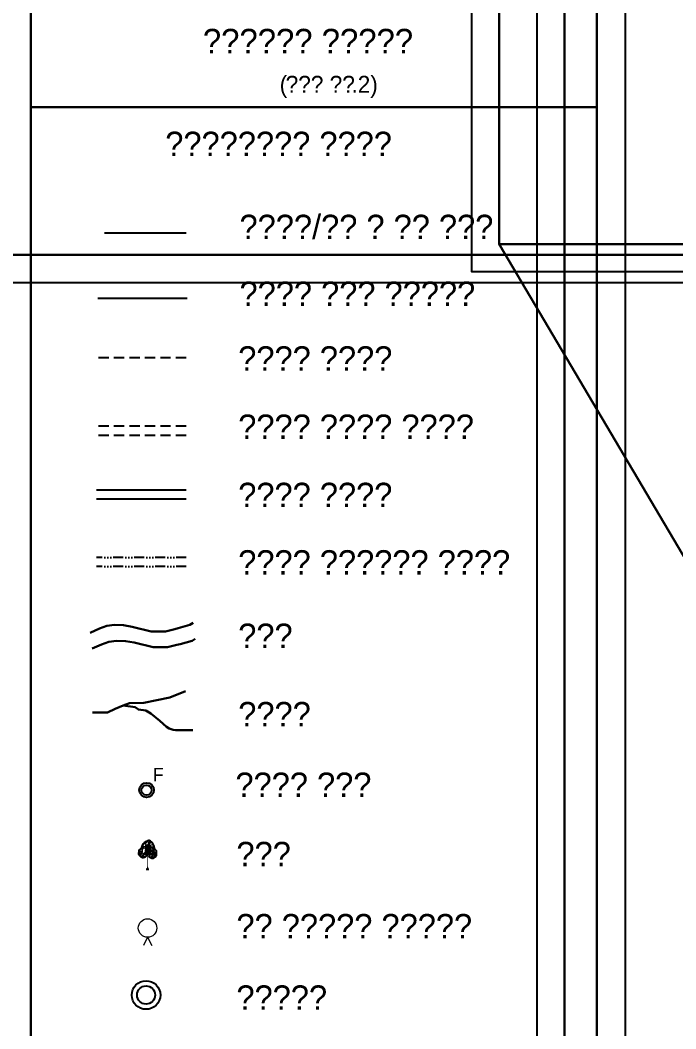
# Model space of a CAD drawing. Header units: millimetres. Extents: x -7906370 to 58235770, y -60992620 to 60.
# Drawn here: x 613.9 to 773, y -1425.8 to -1181.1 of the extents above; entities that cross this region are included whole.
import ezdxf

# ---------------------------------------------------------------- set-up
doc = ezdxf.new("R2010")
doc.units = ezdxf.units.MM
for name, pattern in [('ACAD_ISO02W100', [15, 12, -3]), ('ACAD_ISO14W100', [24, 12, -3, 0, -3, 0, -3, 0, -3]), ('DASHED', [0.75, 0.5, -0.25])]:
    doc.linetypes.add(name, pattern=pattern)
for name, color, linetype in [('Image', 7, 'Continuous'), ('Legend', 250, 'Continuous'), ('Sym_F', 250, 'Continuous'), ('Sym_Tree', 92, 'Continuous')]:
    doc.layers.add(name, color=color, linetype=linetype)
doc.layers.add('Sym_Title', color=1, linetype='ACAD_ISO02W100', lineweight=25)
doc.styles.get("Standard").update_dxf_attribs({"font": 'SakalBharati.ttf'})
picture_1 = doc.add_image_def('image3.jpg', size_in_pixel=(14448, 10842))
picture_2 = doc.add_image_def('image4.jpg', size_in_pixel=(14330, 10848))

msp = doc.modelspace()

# ---------------------------------------------------------------- hatches: boundary and pattern name
at = {"layer": 'Sym_F'}
h = msp.add_hatch(color=256, dxfattribs=at)
h.paths.add_polyline_path([(642.81, -1367.87, 1), (646.37, -1367.87, 1)])
h.paths.add_polyline_path([(645.81, -1367.87, -1), (643.37, -1367.87, -1)], flags=16)

# ---------------------------------------------------------------- linework, layer by layer
at = {"color": 5, "lineweight": 20}
for q in [(643.82, -1405.59), (645.82, -1405.59)]:
    msp.add_line((644.82, -1403.59), q, dxfattribs=at)
msp.add_ellipse((644.82, -1401.34), major_axis=(2.25, 0), ratio=1, dxfattribs=at)
for major_axis in [(3.47, 0), (2.2, 0)]:
    msp.add_ellipse((644.46, -1417.59), major_axis=major_axis, ratio=1)
at = {"layer": 'Legend'}
for p, q in [((654.19, -1232.79), (634.35, -1232.79)), ((654.47, -1248.6), (632.72, -1248.6))]:
    msp.add_line(p, q, dxfattribs=at)
for points in [[(-67.75, -525.52), (1008.95, -525.52), (1008.95, -1244.83), (-67.75, -1244.83)], [(723.49, -540.31), (1788.38, -540.31), (1788.38, -1242.14), (723.49, -1242.14)], [(-314.88, -1116.04), (760.71, -1116.04), (760.71, -1835.22), (-314.88, -1835.22)], [(739.34, -1117.91), (1769.73, -1117.91), (1769.73, -1823.55), (739.34, -1823.55)]]:
    msp.add_lwpolyline(points, close=True, dxfattribs=at)
at = {"layer": 'Legend', "lineweight": 30}
for points in [[(886.78, -1237.98), (-60.9, -1237.98), (-60.9, -532.37), (886.78, -532.37), (1002.1, -532.37), (1002.1, -576.09), (1002.1, -611.7), (1002.1, -629.3), (1002.1, -636.77), (1002.1, -648.98), (1002.1, -1099.57), (1002.1, -1161.03), (1002.1, -1202.32), (1002.1, -1237.98)], [(1669.19, -1235.46), (730.17, -1235.46), (730.17, -546.99), (1669.19, -546.99), (1781.7, -546.99), (1781.7, -589.65), (1781.7, -624.39), (1781.7, -641.57), (1781.7, -648.85), (1781.7, -660.76), (1781.7, -1100.41), (1781.7, -1160.38), (1781.7, -1200.66), (1781.7, -1235.46)], [(638.57, -1828.37), (-308.04, -1828.37), (-308.04, -1122.89), (638.57, -1122.89), (753.86, -1122.89), (753.86, -1166.6), (753.86, -1202.2), (753.86, -1219.8), (753.86, -1227.26), (753.86, -1239.47), (753.86, -1689.98), (753.86, -1751.43), (753.86, -1792.72), (753.86, -1828.37)], [(1649.88, -1816.84), (746.05, -1816.84), (746.05, -1124.62), (1649.88, -1124.62), (1763.01, -1124.62), (1763.01, -1167.51), (1763.01, -1202.44), (1763.01, -1219.72), (1763.01, -1227.04), (1763.01, -1239.01), (1763.01, -1681.05), (1763.01, -1741.34), (1763.01, -1781.85), (1763.01, -1816.84)]]:
    msp.add_lwpolyline(points, close=True, dxfattribs=at)
for points in [[(616.46, -1122.89), (616.46, -1166.6), (616.46, -1202.2), (616.46, -1239.47), (616.46, -1689.98), (616.46, -1751.43), (616.46, -1792.72), (616.46, -1828.37)], [(616.46, -1202.2), (753.86, -1202.2)], [(631.45, -1349.09), (635.09, -1349.03), (636.98, -1348.18), (638.89, -1347.33), (640.45, -1346.75), (643.93, -1346.7), (650.25, -1345.39), (654.03, -1343.89)], [(638.89, -1347.33), (641.85, -1347.79), (642.62, -1348.33), (644.4, -1348.58), (645.62, -1349.33), (647.76, -1351.05), (649.42, -1352.52), (650.08, -1352.91), (651.04, -1353.25), (651.68, -1353.35), (655.81, -1353.32)]]:
    msp.add_lwpolyline(points, dxfattribs=at)
at = {"layer": 'Legend', "linetype": 'DASHED', "ltscale": 5, "flags": 128}
for points in [[(654.17, -1263.04), (632.42, -1263.04)], [(654.17, -1279.6), (632.42, -1279.6)], [(654.17, -1281.81), (632.42, -1281.81)]]:
    msp.add_lwpolyline(points, dxfattribs=at)
at = {"layer": 'Legend', "ltscale": 5, "flags": 128}
for points in [[(654.17, -1295.08), (632.42, -1295.08)], [(654.17, -1297.29), (632.42, -1297.29)]]:
    msp.add_lwpolyline(points, dxfattribs=at)
at = {"layer": 'Legend', "linetype": 'ACAD_ISO14W100', "ltscale": 0.2, "flags": 128}
for points in [[(654.17, -1311.44), (632.42, -1311.44)], [(654.17, -1313.65), (632.42, -1313.65)]]:
    msp.add_lwpolyline(points, dxfattribs=at)
at = {"layer": 'Legend', "color": 5, "lineweight": 30}
for points in [[(630.86, -1329.69), (633.14, -1328.65), (634.92, -1328.04), (636.76, -1327.81), (639, -1327.87), (641.07, -1328.23), (645.71, -1329.36), (647.76, -1329.36), (649.18, -1329.36), (651.42, -1328.8), (652.24, -1328.59), (655.1, -1327.79), (655.86, -1327.31)], [(631.36, -1333.56), (633.64, -1332.52), (635.42, -1331.91), (637.26, -1331.68), (639.5, -1331.74), (641.58, -1332.1), (646.21, -1333.23), (648.26, -1333.23), (649.68, -1333.23), (651.92, -1332.66), (652.74, -1332.46), (655.61, -1331.66), (656.36, -1331.18)]]:
    msp.add_lwpolyline(points, dxfattribs=at)
at = {"layer": 'Sym_F'}
for major_axis in [(1.78, 0), (1.22, 0)]:
    msp.add_ellipse((644.59, -1367.87), major_axis=major_axis, ratio=1, dxfattribs=at)
at = {"layer": 'Sym_Tree'}
for p, q in [((645.06, -1380.19), (644.83, -1380.22)), ((644.46, -1387.02), (645.12, -1387.02))]:
    msp.add_line(p, q, dxfattribs=at)
at = {"layer": 'Sym_Tree', "color": 82, "const_width": 0.8}
for points in [[(644.51, -1383.68), (644.61, -1381.05)], [(644.6, -1383.7), (644.7, -1381.07)], [(644.94, -1383.31), (645.05, -1380.68)], [(645.28, -1383.75), (645.38, -1381.12)], [(643.84, -1383.07), (644.19, -1383.56)], [(644.37, -1383.19), (644.71, -1383.68)], [(646.2, -1383.31), (645.7, -1383.64)], [(645.82, -1383.1), (646.17, -1383.59)]]:
    msp.add_lwpolyline(points, dxfattribs=at)
at = {"layer": 'Sym_Tree', "color": 34}
msp.add_lwpolyline([(644.83, -1387.02, 0.48, 0.16, 0), (644.83, -1386.36, 0.16, 0.16, 0), (644.83, -1383.66, 0.16, 0.16, 0)], format="xyseb", dxfattribs=at)
at = {"layer": 'Sym_Tree', "color": 82, "start_tangent": (644.829916, -1387.017944), "end_tangent": (644.829916, -1387.017944)}
msp.add_spline([(645.06, -1383.77), (645.5, -1384.25), (645.82, -1384.38), (646.18, -1384.38), (646.54, -1384.18), (646.99, -1383.73), (647.01, -1383.15), (646.95, -1382.62), (646.59, -1382.17), (646.37, -1381.28), (646, -1380.69), (645.57, -1380.3), (645.06, -1380.19)], degree=3, dxfattribs=at)
at = {"layer": 'Sym_Tree', "color": 82}
msp.add_open_spline([(644.61, -1383.77), (644.45, -1383.94), (644.22, -1384.19), (643.78, -1384.29), (643.38, -1384.27), (643.04, -1383.93), (642.57, -1383.53), (642.79, -1382.93), (642.8, -1382.32), (643.49, -1381.98), (643.51, -1381.15), (644.03, -1380.62), (644.44, -1380.26), (644.73, -1380.22), (644.83, -1380.22)], degree=3, knots=[0, 0, 0, 0, 0.357151, 0.545743, 0.741494, 0.970117, 1.319935, 1.641608, 1.935314, 2.250626, 2.755061, 3.137005, 3.457298, 3.618487, 3.618487, 3.618487, 3.618487], dxfattribs=at)
for points in [[(642.94, -1382.53), (642.78, -1382.74), (642.68, -1383.34), (643.51, -1383.41)], [(642.9, -1382.36), (642.84, -1382.49), (642.8, -1382.64), (642.78, -1382.74)], [(643.09, -1382.36), (643.1, -1382.97), (642.78, -1382.73), (643.1, -1382.97)], [(642.8, -1382.64), (642.78, -1382.74), (642.96, -1382.82), (643.16, -1382.45)], [(642.78, -1382.73), (643.1, -1382.97), (643.27, -1382.54), (643.16, -1382.45)], [(642.9, -1382.57), (642.9, -1382.57), (642.94, -1382.53), (642.78, -1382.74)], [(642.84, -1382.6), (642.81, -1382.62), (642.8, -1382.64), (642.89, -1382.54)], [(642.8, -1382.64), (642.89, -1382.54), (642.89, -1382.54)], [(642.9, -1382.57), (642.81, -1382.62), (642.87, -1382.58), (642.86, -1382.46)], [(642.87, -1382.58), (642.86, -1382.46), (642.84, -1382.6), (642.81, -1382.62)], [(642.83, -1382.67), (642.83, -1382.67), (642.9, -1382.57), (642.81, -1382.62)], [(643.06, -1382.39), (642.97, -1382.37), (642.86, -1382.46), (642.83, -1382.67)], [(642.86, -1382.46), (642.83, -1382.67), (642.92, -1382.54), (642.94, -1382.44)], [(642.92, -1382.61), (642.92, -1382.54), (642.83, -1382.67)], [(643.15, -1382.28), (643.08, -1382.29), (642.9, -1382.36), (642.84, -1382.49)], [(642.94, -1382.44), (642.97, -1382.37), (642.86, -1382.46), (642.9, -1382.36)], [(642.86, -1382.46), (642.9, -1382.36), (642.92, -1382.61), (642.92, -1382.54)], [(642.89, -1382.54), (642.89, -1382.54), (642.9, -1382.57)], [(643.01, -1382.39), (643.59, -1382.19), (642.91, -1382.35), (642.97, -1382.29)], [(642.91, -1382.35), (642.97, -1382.29), (643.02, -1382.25), (643.08, -1382.19)], [(643.06, -1382.43), (642.92, -1382.54), (643.13, -1382.4), (643.09, -1382.36)], [(642.92, -1382.54), (642.94, -1382.44), (643.06, -1382.39)], [(642.96, -1382.82), (643.16, -1382.45), (643.06, -1382.43), (642.92, -1382.54)], [(643.06, -1382.39), (643.06, -1382.39), (642.94, -1382.44), (642.97, -1382.37)], [(643.08, -1382.2), (643.02, -1382.25), (642.97, -1382.29), (643.05, -1382.28)], [(642.97, -1382.29), (643.05, -1382.28), (643.08, -1382.29), (643.15, -1382.28)], [(643.11, -1382.38), (643.16, -1382.34), (643.06, -1382.39), (642.97, -1382.37)], [(643.13, -1382.4), (643.09, -1382.36), (643.01, -1382.39), (643.59, -1382.19)], [(643.02, -1382.25), (643.08, -1382.19), (643.14, -1382.14), (643.16, -1382.26)], [(643.14, -1382.14), (643.16, -1382.26), (643.08, -1382.29), (643.02, -1382.25)], [(643.08, -1382.29), (643.02, -1382.25), (643.08, -1382.19), (643.09, -1382.26)], [(643.02, -1382.25), (643.08, -1382.26), (643.08, -1382.2), (643.02, -1382.25)], [(643.08, -1382.26), (643.08, -1382.26), (643.02, -1382.25), (643.08, -1382.26)], [(643.11, -1382.21), (643.05, -1382.28), (643.26, -1382.04)], [(643.16, -1382.26), (643.08, -1382.26), (643.11, -1382.21), (643.05, -1382.28)], [(643.08, -1382.19), (643.09, -1382.26), (643.08, -1382.2), (643.11, -1382.21)], [(643.08, -1382.2), (643.11, -1382.21), (643.08, -1382.26)], [(643.08, -1382.29), (643.15, -1382.28), (643.16, -1382.26), (643.08, -1382.26)], [(643.15, -1382.28), (643.15, -1382.28), (643.15, -1382.28), (643.08, -1382.29)], [(643.27, -1382.54), (643.17, -1382.33), (643.09, -1382.36), (643.1, -1382.97)], [(643.17, -1382.33), (643.17, -1382.44), (643.09, -1382.36), (643.17, -1382.33)], [(643.09, -1382.36), (643.17, -1382.33), (643.16, -1382.43), (643.09, -1382.39)], [(643.16, -1382.43), (643.09, -1382.39), (643.16, -1382.43), (643.17, -1382.35)], [(643.77, -1382.11), (643.65, -1383.31), (643.1, -1382.97), (643.39, -1382.38)], [(643.65, -1383.31), (643.1, -1382.97), (643.15, -1382.28), (643.39, -1382.23)], [(643.1, -1382.97), (643.39, -1382.38), (643.35, -1383.21), (643.35, -1383.53)], [(643.24, -1382.63), (643.1, -1382.97), (643.16, -1382.46), (643.27, -1382.54)], [(643.27, -1382.54), (643.33, -1382.67), (643.1, -1382.97), (643.26, -1382.64)], [(643.16, -1382.43), (643.17, -1382.35), (643.11, -1382.38), (643.16, -1382.34)], [(643.14, -1382.14), (643.14, -1382.17), (643.26, -1382.04), (643.4, -1381.95)], [(643.26, -1382.04), (643.26, -1382.04), (643.14, -1382.14), (643.14, -1382.17)], [(643.27, -1382.54), (643.16, -1382.45), (643.27, -1382.54), (643.14, -1382.59)], [(643.27, -1382.54), (643.14, -1382.59), (643.27, -1382.54), (643.33, -1382.67)], [(643.41, -1382.1), (643.4, -1381.95), (643.15, -1382.28)], [(643.26, -1382.04), (643.4, -1381.95), (643.15, -1382.28), (643.15, -1382.17)], [(643.15, -1382.28), (643.15, -1382.17), (643.21, -1382.25), (643.4, -1381.95)], [(643.15, -1382.28), (643.39, -1382.23), (643.57, -1382.08), (643.39, -1382.23)], [(643.15, -1382.28), (643.15, -1382.28), (643.15, -1382.28)], [(643.15, -1382.28), (643.15, -1382.28), (643.15, -1382.28)], [(643.16, -1382.46), (643.21, -1382.41), (643.17, -1382.33), (643.17, -1382.44)], [(643.16, -1382.46), (643.27, -1382.54), (643.16, -1382.46), (643.21, -1382.41)], [(643.38, -1382.26), (643.39, -1382.38), (643.27, -1382.54), (643.17, -1382.33)], [(643.21, -1382.25), (643.4, -1381.95), (643.41, -1382.1), (643.52, -1382.1)], [(643.4, -1382.16), (643.41, -1382.1), (643.21, -1382.25), (643.4, -1382.16)], [(643.21, -1382.25), (643.4, -1382.16), (643.41, -1382.1), (643.23, -1382.22)], [(643.41, -1382.1), (643.23, -1382.22), (643.4, -1382.16), (643.41, -1382.1)], [(643.26, -1382.04), (643.4, -1381.95), (643.51, -1381.65), (643.47, -1381.65)], [(643.39, -1381.85), (643.39, -1381.85), (643.26, -1382.04), (643.4, -1381.95)], [(643.39, -1382.38), (643.38, -1382.26), (643.29, -1382.58), (643.27, -1382.54)], [(643.29, -1382.58), (643.27, -1382.54), (643.43, -1382.54), (643.38, -1382.61)], [(643.33, -1382.67), (643.38, -1382.61), (643.39, -1382.38), (643.38, -1382.26)], [(643.43, -1382.54), (643.39, -1382.38), (643.39, -1382.38), (643.38, -1382.26)], [(643.39, -1382.38), (643.38, -1382.26), (643.38, -1382.26), (643.48, -1382.27)], [(643.38, -1382.26), (643.48, -1382.27), (643.38, -1382.26), (643.39, -1382.38)], [(643.43, -1382.54), (643.38, -1382.61), (643.65, -1383.31), (643.49, -1383.33)], [(643.57, -1382.08), (643.39, -1382.23), (643.39, -1382.38), (643.39, -1382.23)], [(643.77, -1382.11), (643.57, -1382.08), (643.43, -1382.54), (643.39, -1382.38)], [(643.39, -1382.38), (643.39, -1382.23), (643.41, -1382.1)], [(643.41, -1382.1), (643.41, -1382.1), (643.41, -1382.1), (643.4, -1381.95)], [(643.4, -1382.16), (643.41, -1382.1), (643.43, -1381.99), (643.4, -1381.95)], [(643.41, -1382.1), (643.52, -1382.1), (643.4, -1382.16), (643.41, -1382.1)], [(643.71, -1381.45), (643.51, -1381.65), (643.57, -1382.08), (643.41, -1382.1)], [(643.41, -1381.92), (643.43, -1381.99), (643.51, -1381.65), (643.56, -1381.83)], [(643.45, -1381.74), (643.42, -1381.8), (643.41, -1381.92), (643.43, -1381.99)], [(643.57, -1382.08), (643.41, -1382.1), (643.85, -1382.12), (644.34, -1382.12)], [(643.41, -1382.1), (643.41, -1382.1), (643.41, -1382.1)], [(643.42, -1381.87), (643.43, -1381.99), (643.59, -1381.4), (643.61, -1381.34)], [(643.51, -1381.65), (643.47, -1381.65), (643.45, -1381.74), (643.42, -1381.8)], [(643.45, -1381.74), (643.51, -1381.65), (643.42, -1381.87), (643.43, -1381.99)], [(643.51, -1381.65), (643.56, -1381.83), (643.45, -1381.74), (643.51, -1381.65)], [(643.54, -1381.48), (643.47, -1381.65), (643.72, -1381.13), (643.68, -1381.12)], [(643.59, -1381.25), (643.54, -1381.41), (643.54, -1381.48), (643.47, -1381.65)], [(643.57, -1381.39), (643.59, -1381.35), (643.47, -1381.65), (643.5, -1381.65)], [(643.53, -1381.57), (643.47, -1381.65), (643.54, -1381.41), (643.59, -1381.4)], [(643.52, -1381.6), (643.54, -1381.5), (643.53, -1381.57), (643.47, -1381.65)], [(643.47, -1381.65), (643.5, -1381.65), (643.52, -1381.59), (643.53, -1381.57)], [(643.81, -1380.82), (643.65, -1381.11), (643.57, -1381.39), (643.51, -1381.65)], [(643.93, -1381.23), (643.68, -1381.12), (643.71, -1381.45), (643.51, -1381.65)], [(643.57, -1381.39), (643.51, -1381.65), (643.87, -1381.51), (643.93, -1381.23)], [(643.56, -1381.42), (643.59, -1381.25), (643.52, -1381.6), (643.54, -1381.5)], [(643.52, -1381.59), (643.53, -1381.57), (643.54, -1381.5), (643.59, -1381.35)], [(643.54, -1381.41), (643.59, -1381.4), (643.59, -1381.25), (643.54, -1381.41)], [(643.59, -1381.24), (643.65, -1381.11), (643.56, -1381.42), (643.59, -1381.25)], [(643.59, -1381.4), (643.61, -1381.34), (643.57, -1381.39), (643.59, -1381.35)], [(643.57, -1382.08), (644.1, -1382.03), (643.71, -1381.45), (643.96, -1381.82)], [(643.71, -1381.45), (643.96, -1381.82), (644.1, -1382.03), (643.57, -1382.08)], [(644.18, -1381.67), (644.1, -1382.03), (643.57, -1382.08), (644.1, -1382.03)], [(644.1, -1382.03), (643.57, -1382.08), (643.85, -1382.12)], [(643.77, -1382.11), (644.04, -1382.28), (643.77, -1382.11), (643.57, -1382.08)], [(643.93, -1381.23), (643.78, -1380.9), (643.65, -1381.11), (643.59, -1381.35)], [(643.65, -1381.11), (643.59, -1381.35), (643.71, -1381.45), (643.93, -1381.23)], [(643.59, -1381.35), (643.62, -1381.19), (643.65, -1381.11), (643.62, -1381.19)], [(643.65, -1381.11), (643.62, -1381.19), (643.59, -1381.24), (643.65, -1381.11)], [(643.59, -1381.24), (643.59, -1381.24), (643.59, -1381.35), (643.62, -1381.19)], [(644.83, -1380.22), (644.12, -1380.56), (643.81, -1380.82), (643.65, -1381.11)], [(643.72, -1381.13), (643.68, -1381.12), (643.97, -1380.73), (644.12, -1380.56)], [(643.71, -1381.45), (643.93, -1381.23), (643.93, -1381.23), (643.68, -1381.12)], [(644.24, -1381.47), (644.6, -1381.47), (644.18, -1381.67), (643.71, -1381.45)], [(644.18, -1381.67), (643.71, -1381.45), (644.18, -1381.67), (644.1, -1382.03)], [(644.04, -1382.28), (644.08, -1382.12), (643.77, -1382.11), (644.04, -1382.28)], [(643.87, -1381.51), (643.93, -1381.23), (643.93, -1381.23), (643.78, -1380.9)], [(643.91, -1380.83), (643.87, -1380.79), (643.8, -1380.93), (643.82, -1380.98)], [(643.8, -1380.93), (643.82, -1380.98), (643.85, -1380.88), (643.91, -1380.83)], [(643.97, -1380.73), (644.12, -1380.56), (643.81, -1380.82), (643.97, -1380.73)], [(643.81, -1380.82), (643.97, -1380.73), (643.91, -1380.83), (643.87, -1380.79)], [(643.93, -1381.23), (643.82, -1380.98), (643.89, -1380.83), (644.23, -1380.62)], [(643.9, -1380.91), (643.83, -1380.93), (643.82, -1380.98), (643.9, -1380.91)], [(643.82, -1380.98), (643.9, -1380.91), (644.68, -1381.26), (644.95, -1381.38)], [(643.9, -1380.91), (643.89, -1380.86), (643.9, -1380.91), (643.83, -1380.93)], [(643.85, -1380.88), (643.91, -1380.83), (644.83, -1380.22), (644.63, -1380.24)], [(643.85, -1382.12), (644.34, -1382.12), (644.88, -1381.75), (644.99, -1381.39)], [(643.85, -1382.12), (643.85, -1382.12), (644.04, -1382.28), (644.08, -1382.12)], [(643.89, -1380.83), (644.23, -1380.62), (644.26, -1381.09), (643.9, -1380.91)], [(644.16, -1380.67), (644.23, -1380.62), (643.9, -1380.91), (643.89, -1380.86)], [(644.26, -1381.09), (643.9, -1380.91), (643.91, -1381), (644.26, -1381.09)], [(643.91, -1381), (644.26, -1381.09), (644.23, -1380.62), (644.96, -1380.33)], [(644.19, -1380.6), (644, -1380.71), (643.91, -1380.83), (644.19, -1380.6)], [(644.22, -1380.62), (644, -1380.71), (643.95, -1380.87), (643.99, -1380.9)], [(643.95, -1380.87), (643.99, -1380.9), (644.16, -1380.67), (644.23, -1380.62)], [(644.23, -1380.62), (644.96, -1380.33), (644.22, -1380.62), (644, -1380.71)], [(644.12, -1380.56), (644.41, -1380.42), (644.19, -1380.6), (644, -1380.71)], [(645.44, -1382.87), (644.35, -1382.91), (644.22, -1382.11), (644.11, -1383.31)], [(644.41, -1380.42), (644.45, -1380.31), (644.27, -1380.42), (644.12, -1380.56)], [(644.27, -1380.42), (644.12, -1380.56), (644.41, -1380.42), (644.3, -1380.42)], [(644.41, -1380.42), (644.3, -1380.42), (644.12, -1380.56), (644.41, -1380.42)], [(644.24, -1381.47), (644.18, -1381.67), (644.18, -1381.67), (644.24, -1381.47)], [(645.29, -1380.22), (644.7, -1380.61), (644.23, -1380.62), (644.83, -1380.22)], [(644.23, -1380.62), (644.83, -1380.22), (645.04, -1380.22), (644.92, -1380.36)], [(644.68, -1381.26), (644.95, -1381.38), (644.24, -1381.47), (644.6, -1381.47)], [(644.83, -1380.22), (644.63, -1380.24), (644.44, -1380.31), (644.27, -1380.42)], [(644.44, -1380.31), (644.27, -1380.42), (644.55, -1380.28), (644.63, -1380.24)], [(644.59, -1380.27), (644.55, -1380.28), (644.27, -1380.42), (644.41, -1380.42)], [(644.59, -1380.27), (644.41, -1380.42), (644.42, -1380.35), (644.27, -1380.42)], [(644.27, -1380.42), (644.41, -1380.42), (644.53, -1380.3), (644.55, -1380.29)], [(644.42, -1380.35), (644.27, -1380.42), (644.41, -1380.42), (644.45, -1380.31)], [(645.46, -1381.11), (644.71, -1381.09), (644.39, -1381.23), (644.28, -1380.98)], [(644.63, -1381.67), (644.69, -1381.47), (645.44, -1382.87), (644.35, -1382.91)], [(644.37, -1380.83), (644.65, -1380.6), (645.29, -1380.22), (645.46, -1381.11)], [(644.69, -1380.67), (644.7, -1380.61), (644.37, -1380.83), (644.65, -1380.6)], [(644.53, -1380.3), (644.53, -1380.3), (644.59, -1380.27), (644.41, -1380.42)], [(644.53, -1380.3), (644.55, -1380.29), (644.43, -1380.31), (644.41, -1380.42)], [(644.43, -1380.31), (644.41, -1380.42), (644.55, -1380.29), (644.5, -1380.31)], [(644.55, -1380.28), (644.63, -1380.24), (644.43, -1380.31), (644.63, -1380.24)], [(644.43, -1380.31), (644.63, -1380.24), (644.59, -1380.27), (644.55, -1380.28)], [(644.55, -1380.29), (644.5, -1380.31), (644.53, -1380.3)], [(645.46, -1381.11), (644.71, -1381.09), (644.69, -1381.47), (644.63, -1381.67)], [(645.29, -1380.22), (645.46, -1381.11), (644.71, -1381.09), (644.69, -1380.62)], [(645.67, -1380.35), (645.49, -1380.27), (644.69, -1380.62), (644.69, -1380.67)], [(644.69, -1380.62), (644.69, -1380.67), (644.7, -1380.61)], [(644.7, -1380.61), (644.7, -1380.61), (644.69, -1380.67), (644.7, -1380.61)], [(644.71, -1381.09), (644.69, -1380.62), (645.46, -1381.11), (644.71, -1381.09)], [(644.83, -1380.22), (645.06, -1380.19), (645.29, -1380.22), (644.7, -1380.61)], [(645.34, -1381.75), (645.44, -1381.39), (645.46, -1381.11), (644.71, -1381.09)], [(645.04, -1380.22), (644.92, -1380.36), (644.77, -1380.4), (644.88, -1380.3)], [(644.77, -1380.4), (644.79, -1380.34), (644.88, -1380.3), (644.83, -1380.22)], [(644.77, -1380.4), (644.88, -1380.3), (644.92, -1380.36), (644.77, -1380.4)], [(644.92, -1380.36), (644.77, -1380.4), (644.79, -1380.34), (644.88, -1380.3)], [(645.76, -1381.75), (645.72, -1381.54), (644.8, -1382.82), (645.88, -1383)], [(644.8, -1382.82), (645.88, -1383), (646.11, -1382.23), (646.07, -1383.44)], [(644.88, -1380.3), (644.83, -1380.22), (645.04, -1380.22), (644.88, -1380.3)], [(645.04, -1380.22), (644.88, -1380.3), (645.06, -1380.19), (645.29, -1380.22)], [(645.05, -1381.74), (644.99, -1381.36), (645.01, -1381.08), (645.75, -1381.15)], [(646.02, -1382.23), (645.54, -1382.17), (645.05, -1381.74), (644.99, -1381.36)], [(646.13, -1380.94), (645.88, -1380.68), (645.29, -1380.22), (645.01, -1381.08)], [(645.29, -1380.22), (645.01, -1381.08), (645.75, -1381.15), (645.84, -1380.7)], [(645.75, -1381.15), (645.84, -1380.7), (645.01, -1381.08), (645.75, -1381.15)], [(645.01, -1381.08), (645.75, -1381.15), (645.72, -1381.54), (645.76, -1381.75)], [(645.01, -1381.08), (645.75, -1381.15), (646.06, -1381.34), (646.2, -1381.1)], [(646.2, -1381.1), (646.13, -1381.02), (645.31, -1381.27), (645.02, -1381.35)], [(645.31, -1381.27), (645.02, -1381.35), (645.72, -1381.54), (645.36, -1381.49)], [(645.11, -1380.32), (645.03, -1380.27), (645.22, -1380.36), (645.03, -1380.27)], [(645.22, -1380.36), (645.03, -1380.27), (645.07, -1380.3), (645.11, -1380.32)], [(645.06, -1380.19), (645.29, -1380.22), (645.57, -1380.32), (645.49, -1380.27)], [(645.11, -1380.32), (645.15, -1380.35), (645.13, -1380.34)], [(646.11, -1381.11), (645.75, -1381.15), (645.84, -1380.7), (645.15, -1380.31)], [(645.84, -1380.7), (645.15, -1380.31), (645.84, -1380.7), (646.06, -1380.82)], [(645.29, -1380.22), (645.96, -1380.65), (646.23, -1380.95), (646.35, -1381.25)], [(646.19, -1381), (646.13, -1380.94), (645.29, -1380.22), (645.49, -1380.27)], [(645.29, -1380.22), (645.49, -1380.27), (645.67, -1380.36), (645.83, -1380.49)], [(645.57, -1382.23), (645.57, -1382.23), (645.36, -1382.36), (645.34, -1382.2)], [(645.72, -1381.54), (645.36, -1381.49), (645.76, -1381.75), (646.25, -1381.58)], [(645.67, -1380.36), (645.83, -1380.49), (645.57, -1380.32), (645.49, -1380.27)], [(645.52, -1380.3), (645.57, -1380.32), (645.83, -1380.49), (645.68, -1380.47)], [(645.59, -1380.34), (645.59, -1380.34), (645.52, -1380.3), (645.68, -1380.47)], [(645.52, -1380.3), (645.68, -1380.47), (645.68, -1380.4), (645.83, -1380.49)], [(646.31, -1382.22), (646.47, -1382.26), (646.02, -1382.23), (645.54, -1382.17)], [(645.83, -1380.49), (645.68, -1380.47), (645.58, -1380.34), (645.57, -1380.32)], [(645.58, -1380.34), (645.57, -1380.32), (645.68, -1380.36), (645.68, -1380.47)], [(645.68, -1380.36), (645.68, -1380.47), (645.57, -1380.32), (645.61, -1380.35)], [(645.68, -1380.4), (645.83, -1380.49), (645.68, -1380.47), (645.67, -1380.35)], [(645.68, -1380.47), (645.67, -1380.35), (645.83, -1380.49), (645.96, -1380.65)], [(645.83, -1380.49), (645.96, -1380.65), (645.68, -1380.47), (645.8, -1380.49)], [(645.68, -1380.47), (645.8, -1380.49), (645.96, -1380.65), (645.68, -1380.47)], [(645.96, -1380.65), (645.68, -1380.47), (645.88, -1380.68), (646.06, -1380.82)], [(645.72, -1381.54), (645.76, -1381.75), (645.76, -1381.75), (645.72, -1381.54)], [(646.15, -1380.94), (645.84, -1380.7), (645.75, -1381.15), (646.13, -1381.02)], [(645.75, -1381.15), (646.13, -1381.02), (646.11, -1381.11), (645.75, -1381.15)], [(645.76, -1381.75), (646.25, -1381.58), (645.76, -1381.75), (645.79, -1382.11)], [(645.76, -1381.75), (645.79, -1382.11), (646.31, -1382.22), (645.79, -1382.11)], [(646.31, -1382.22), (645.79, -1382.11), (646.25, -1381.58), (645.95, -1381.92)], [(646.25, -1381.58), (645.95, -1381.92), (645.79, -1382.11), (646.31, -1382.22)], [(645.79, -1382.11), (646.31, -1382.22), (646.02, -1382.23)], [(645.81, -1382.36), (645.79, -1382.2), (646.11, -1382.23), (645.81, -1382.36)], [(646.11, -1382.23), (645.81, -1382.36), (646.11, -1382.23), (646.31, -1382.22)], [(646.06, -1381.34), (646.2, -1381.1), (646.15, -1380.94), (645.84, -1380.7)], [(645.84, -1380.7), (646.06, -1380.82), (646.09, -1380.98), (646.04, -1381)], [(646.09, -1380.98), (646.04, -1381), (645.91, -1380.75), (645.84, -1380.7)], [(645.91, -1380.75), (645.84, -1380.7), (646.13, -1381.02), (646.14, -1380.97)], [(645.88, -1380.68), (646.06, -1380.82), (646.13, -1380.94), (645.88, -1380.68)], [(645.9, -1381.25), (645.91, -1381.33), (645.94, -1381.39), (645.9, -1381.25)], [(646.28, -1381.27), (646.32, -1381.26), (646.08, -1380.84), (645.96, -1380.65)], [(646.08, -1380.84), (645.96, -1380.65), (646.23, -1380.95), (646.08, -1380.84)], [(646.08, -1381.62), (646.06, -1381.34), (646.06, -1381.34), (646.25, -1381.03)], [(646.06, -1381.34), (646.25, -1381.03), (646.35, -1381.25), (646.38, -1381.5)], [(646.35, -1381.25), (646.38, -1381.5), (646.25, -1381.58), (646.06, -1381.34)], [(646.25, -1381.58), (646.06, -1381.34), (646.06, -1381.34), (646.32, -1381.26)], [(646.06, -1381.34), (646.32, -1381.26), (646.25, -1381.58), (646.42, -1381.81)], [(646.4, -1381.54), (646.42, -1381.81), (646.08, -1381.62), (646.06, -1381.34)], [(646.11, -1382.23), (646.07, -1383.44), (646.66, -1383.16), (646.45, -1382.55)], [(646.07, -1383.44), (646.66, -1383.16), (646.7, -1382.48), (646.47, -1382.4)], [(646.23, -1380.95), (646.08, -1380.84), (646.13, -1380.94), (646.17, -1380.91)], [(646.11, -1382.23), (646.31, -1382.22), (646.39, -1382.7), (646.45, -1382.55)], [(646.13, -1380.94), (646.17, -1380.91), (646.23, -1381.06), (646.2, -1381.1)], [(646.23, -1381.06), (646.2, -1381.1), (646.19, -1381), (646.13, -1380.94)], [(646.13, -1381.02), (646.14, -1380.97), (646.13, -1381.02), (646.2, -1381.05)], [(646.13, -1381.02), (646.2, -1381.05), (646.2, -1381.1), (646.13, -1381.02)], [(646.23, -1380.95), (646.35, -1381.25), (646.4, -1381.54), (646.42, -1381.81)], [(646.25, -1381.58), (646.42, -1381.81), (646.31, -1382.22), (646.47, -1382.26)], [(646.71, -1382.6), (646.75, -1382.57), (646.83, -1382.6), (646.27, -1382.33)], [(646.83, -1382.6), (646.27, -1382.33), (646.93, -1382.58), (646.87, -1382.51)], [(646.42, -1381.64), (646.46, -1381.82), (646.28, -1381.27), (646.32, -1381.26)], [(646.7, -1382.48), (646.47, -1382.4), (646.31, -1382.22), (646.47, -1382.4)], [(646.31, -1382.22), (646.47, -1382.4), (646.45, -1382.55), (646.47, -1382.4)], [(646.66, -1383.16), (646.45, -1382.55), (646.38, -1383.37), (646.34, -1383.69)], [(646.38, -1381.5), (646.37, -1381.33), (646.35, -1381.25), (646.37, -1381.33)], [(646.4, -1381.39), (646.35, -1381.25), (646.4, -1381.57), (646.4, -1381.4)], [(646.49, -1382.09), (646.46, -1382.15), (646.42, -1381.81), (646.35, -1381.99)], [(646.42, -1381.81), (646.35, -1381.99), (646.47, -1381.91), (646.42, -1381.81)], [(646.64, -1382.44), (646.49, -1382.12), (646.47, -1382.26), (646.35, -1382.25)], [(646.47, -1382.26), (646.35, -1382.25), (646.46, -1382.33), (646.47, -1382.26)], [(646.48, -1382.03), (646.46, -1382.15), (646.37, -1381.55), (646.36, -1381.49)], [(646.37, -1381.55), (646.36, -1381.49), (646.4, -1381.54), (646.38, -1381.5)], [(646.39, -1381.39), (646.4, -1381.39), (646.38, -1381.5), (646.37, -1381.33)], [(646.42, -1381.56), (646.37, -1381.55), (646.4, -1381.4), (646.42, -1381.56)], [(646.41, -1381.73), (646.46, -1381.82), (646.42, -1381.56), (646.37, -1381.55)], [(646.45, -1382.55), (646.47, -1382.43), (646.47, -1382.43), (646.37, -1382.43)], [(646.47, -1382.43), (646.37, -1382.43), (646.47, -1382.43), (646.45, -1382.55)], [(646.41, -1381.66), (646.38, -1381.5), (646.39, -1381.39), (646.4, -1381.39)], [(646.4, -1381.54), (646.38, -1381.5), (646.46, -1381.82), (646.43, -1381.81)], [(646.42, -1381.75), (646.41, -1381.73), (646.41, -1381.66), (646.38, -1381.5)], [(646.39, -1382.7), (646.45, -1382.55), (646.45, -1382.55), (646.47, -1382.43)], [(646.4, -1381.57), (646.4, -1381.4), (646.42, -1381.76), (646.41, -1381.66)], [(646.4, -1381.4), (646.42, -1381.56), (646.42, -1381.64), (646.46, -1381.82)], [(646.42, -1381.76), (646.41, -1381.66), (646.41, -1381.73), (646.46, -1381.82)], [(646.46, -1381.82), (646.43, -1381.81), (646.42, -1381.75), (646.41, -1381.73)], [(646.62, -1382.22), (646.49, -1382.12), (646.42, -1381.81), (646.46, -1381.82)], [(646.42, -1381.81), (646.46, -1381.82), (646.47, -1381.91), (646.5, -1381.97)], [(646.47, -1381.91), (646.42, -1381.81), (646.48, -1382.03), (646.46, -1382.15)], [(646.47, -1382.84), (646.43, -1382.77), (646.45, -1382.55), (646.47, -1382.43)], [(646.45, -1382.55), (646.47, -1382.4), (646.47, -1382.26)], [(646.45, -1382.55), (646.47, -1382.43), (646.52, -1382.76), (646.54, -1382.72)], [(646.47, -1382.43), (646.45, -1382.55), (646.54, -1382.72), (646.67, -1382.53)], [(646.47, -1381.91), (646.5, -1381.97), (646.49, -1382.09), (646.46, -1382.15)], [(646.46, -1382.15), (646.49, -1382.12), (646.51, -1382.03), (646.51, -1382.02)], [(646.47, -1382.33), (646.47, -1382.26), (646.46, -1382.15), (646.49, -1382.12)], [(646.46, -1382.33), (646.47, -1382.26), (646.64, -1382.44), (646.47, -1382.33)], [(646.47, -1382.26), (646.47, -1382.26), (646.47, -1382.26), (646.49, -1382.12)], [(646.47, -1382.26), (646.49, -1382.12), (646.7, -1382.48)], [(646.47, -1382.26), (646.47, -1382.26), (646.47, -1382.26)], [(646.64, -1382.44), (646.47, -1382.33), (646.47, -1382.26), (646.63, -1382.41)], [(646.47, -1382.26), (646.63, -1382.41), (646.47, -1382.33), (646.47, -1382.26)], [(646.51, -1382.03), (646.51, -1382.02), (646.62, -1382.22), (646.49, -1382.12)], [(646.73, -1382.35), (646.72, -1382.37), (646.62, -1382.22), (646.49, -1382.12)], [(646.62, -1382.22), (646.49, -1382.12), (646.7, -1382.48), (646.72, -1382.37)], [(646.7, -1382.48), (646.72, -1382.37), (646.64, -1382.44), (646.49, -1382.12)], [(646.54, -1382.72), (646.67, -1382.53), (646.75, -1382.57), (646.66, -1383.16)], [(646.75, -1382.42), (646.79, -1382.49), (646.62, -1382.22)], [(646.62, -1382.22), (646.62, -1382.22), (646.73, -1382.35), (646.72, -1382.37)], [(646.67, -1382.65), (646.62, -1382.6), (646.67, -1382.53), (646.66, -1382.64)], [(646.67, -1382.53), (646.66, -1382.64), (646.75, -1382.57), (646.67, -1382.53)], [(646.75, -1382.57), (646.66, -1383.16), (647, -1382.97), (646.66, -1383.16)], [(646.75, -1382.57), (646.67, -1382.53), (646.67, -1382.63), (646.75, -1382.6)], [(646.67, -1382.63), (646.75, -1382.6), (646.67, -1382.63), (646.67, -1382.54)], [(646.67, -1382.63), (646.67, -1382.54), (646.73, -1382.58), (646.68, -1382.54)], [(646.73, -1382.58), (646.68, -1382.54), (646.77, -1382.6), (646.86, -1382.59)], [(646.84, -1382.47), (646.78, -1382.4), (646.73, -1382.35), (646.69, -1382.46)], [(646.73, -1382.35), (646.69, -1382.46), (646.77, -1382.5), (646.84, -1382.47)], [(646.69, -1382.46), (646.77, -1382.46), (646.75, -1382.42), (646.79, -1382.49)], [(646.77, -1382.5), (646.7, -1382.48), (646.69, -1382.46), (646.77, -1382.46)], [(646.7, -1382.48), (646.7, -1382.48), (646.7, -1382.48)], [(646.7, -1382.48), (646.7, -1382.48), (646.7, -1382.48)], [(646.7, -1382.48), (646.7, -1382.48), (646.7, -1382.48), (646.77, -1382.5)], [(646.7, -1382.48), (646.77, -1382.5), (646.93, -1382.59), (646.98, -1382.72)], [(646.87, -1382.51), (646.79, -1382.49), (646.77, -1382.5), (646.7, -1382.48)], [(646.77, -1382.64), (646.89, -1382.77), (646.71, -1382.6), (646.75, -1382.57)], [(646.78, -1382.4), (646.76, -1382.46), (646.78, -1382.41), (646.75, -1382.42)], [(646.78, -1382.41), (646.75, -1382.42), (646.77, -1382.46)], [(646.77, -1382.5), (646.84, -1382.47), (646.78, -1382.4), (646.76, -1382.46)], [(646.84, -1382.47), (646.77, -1382.46), (646.78, -1382.41), (646.84, -1382.47)], [(646.77, -1382.46), (646.77, -1382.46), (646.84, -1382.47), (646.77, -1382.46)], [(646.93, -1382.58), (646.87, -1382.51), (646.84, -1382.47), (646.78, -1382.4)], [(646.78, -1382.41), (646.84, -1382.47), (646.87, -1382.51), (646.79, -1382.49)], [(642.74, -1383.15), (642.68, -1383.34), (642.78, -1382.74), (642.71, -1383.15)], [(642.74, -1383.15), (642.74, -1383.15), (642.74, -1383.15), (642.68, -1383.34)], [(642.68, -1383.34), (643.51, -1383.41), (643.48, -1384.25), (643.3, -1384.16)], [(642.81, -1383.72), (642.71, -1383.53), (642.68, -1383.34), (643.33, -1384.08)], [(642.68, -1383.34), (643.33, -1384.08), (643.32, -1384.12), (643.11, -1383.95)], [(643.16, -1383.93), (643.11, -1383.95), (642.68, -1383.34), (643.16, -1383.93)], [(642.68, -1383.34), (643.16, -1383.93), (643.16, -1383.93), (642.71, -1383.53)], [(642.85, -1383.75), (642.71, -1383.53), (642.71, -1383.54), (642.68, -1383.34)], [(642.71, -1383.54), (642.68, -1383.34), (642.71, -1383.53), (642.77, -1383.58)], [(642.71, -1383.53), (642.77, -1383.58), (642.78, -1382.74), (642.85, -1382.81)], [(642.78, -1382.74), (642.71, -1383.15), (642.85, -1382.81), (642.86, -1382.78)], [(643.48, -1384.25), (643.3, -1384.16), (642.81, -1383.72), (642.71, -1383.53)], [(643.16, -1383.93), (642.71, -1383.53), (642.85, -1383.75), (642.71, -1383.53)], [(642.78, -1382.74), (642.85, -1382.81), (642.74, -1383.15)], [(642.88, -1382.73), (643.26, -1382.64), (642.9, -1382.68), (642.85, -1382.81)], [(642.9, -1382.68), (642.85, -1382.81), (642.89, -1383), (642.97, -1382.87)], [(642.85, -1382.81), (642.86, -1382.78), (643.51, -1383.41), (643.36, -1383.27)], [(642.89, -1382.84), (642.93, -1382.78), (642.85, -1383.75), (642.99, -1383.83)], [(642.85, -1383.75), (642.99, -1383.83), (643.3, -1384.16), (643.09, -1383.98)], [(642.97, -1382.87), (642.98, -1382.92), (642.88, -1382.73), (643.26, -1382.64)], [(642.89, -1383), (642.97, -1382.87), (642.89, -1382.84), (642.93, -1382.78)], [(643.1, -1382.97), (643.1, -1382.97), (643.03, -1383.18), (642.96, -1382.82)], [(643.03, -1383.18), (642.96, -1382.82), (643.36, -1383.27), (643.09, -1383.01)], [(643.12, -1382.99), (642.98, -1382.92), (642.97, -1382.87), (642.98, -1382.92)], [(643.09, -1383.01), (643.17, -1383.04), (643.12, -1382.99), (642.98, -1382.92)], [(643.17, -1384.02), (643.21, -1383.87), (642.99, -1383.83), (643.16, -1383.93)], [(642.99, -1383.83), (643.16, -1383.93), (643.33, -1384.08), (643.24, -1384.03)], [(643.11, -1383.95), (643.16, -1383.93), (643.04, -1383.9), (643.08, -1383.96)], [(643.04, -1383.9), (643.08, -1383.96), (643.08, -1383.96), (643.32, -1384.12)], [(643.08, -1383.96), (643.32, -1384.12), (643.17, -1384.02), (643.21, -1383.87)], [(643.32, -1384.12), (643.09, -1383.98), (643.08, -1383.96), (643.16, -1383.93)], [(643.08, -1383.96), (643.16, -1383.93), (643.48, -1384.25), (643.71, -1384.27)], [(643.24, -1382.63), (643.14, -1382.59), (643.24, -1382.63), (643.09, -1382.58)], [(643.24, -1382.63), (643.09, -1382.58), (643.24, -1382.63), (643.1, -1382.97)], [(643.41, -1382.83), (643.19, -1383.05), (643.09, -1383.01), (643.17, -1383.04)], [(643.36, -1383.27), (643.09, -1383.01), (643.1, -1382.97), (643.36, -1383.13)], [(643.3, -1384.16), (643.09, -1383.98), (643.11, -1383.95), (643.16, -1383.93)], [(643.27, -1384.04), (643.29, -1384.06), (643.32, -1384.12), (643.09, -1383.98)], [(643.1, -1382.97), (643.26, -1382.64), (643.24, -1382.63), (643.14, -1382.59)], [(643.51, -1383.41), (643.36, -1383.27), (643.63, -1382.83), (643.1, -1382.97)], [(643.63, -1382.83), (643.1, -1382.97), (643.1, -1382.97)], [(643.1, -1382.97), (643.1, -1382.97), (643.41, -1382.83), (643.19, -1383.05)], [(643.1, -1382.97), (643.36, -1383.13), (643.1, -1382.97), (643.27, -1382.95)], [(643.1, -1382.97), (643.27, -1382.95), (643.1, -1382.97)], [(643.65, -1383.31), (643.35, -1383.21), (643.65, -1383.31), (643.1, -1382.97)], [(643.32, -1384.12), (643.11, -1383.95), (643.16, -1383.93), (643.11, -1383.95)], [(643.16, -1383.93), (643.11, -1383.95), (643.16, -1383.93), (643.11, -1383.95)], [(643.33, -1384.08), (643.24, -1384.03), (643.32, -1384.12), (643.37, -1384.06)], [(643.32, -1384.12), (643.37, -1384.06), (643.27, -1384.04), (643.29, -1384.06)], [(643.37, -1382.75), (643.46, -1382.8), (643.33, -1382.67), (643.38, -1382.61)], [(644.29, -1384.09), (644.61, -1383.77), (643.65, -1383.31), (643.34, -1384.04)], [(643.65, -1383.31), (643.34, -1384.04), (644.12, -1383.88), (643.68, -1384.25)], [(643.35, -1383.21), (643.35, -1383.53), (643.35, -1383.53), (643.63, -1383.55)], [(643.35, -1383.53), (643.63, -1383.55), (643.65, -1383.31), (643.35, -1383.21)], [(643.52, -1382.6), (643.38, -1382.61), (643.37, -1382.75), (643.46, -1382.8)], [(643.41, -1382.83), (643.37, -1382.75), (643.38, -1382.61), (643.46, -1382.8)], [(643.65, -1383.31), (643.49, -1383.33), (643.41, -1382.83), (643.37, -1382.75)], [(643.38, -1382.61), (643.46, -1382.8), (643.52, -1382.6), (643.38, -1382.61)], [(643.38, -1382.61), (643.46, -1382.8), (643.38, -1382.61), (643.46, -1382.8)], [(643.48, -1384.25), (643.71, -1384.27), (643.91, -1384.25), (644.11, -1384.19)], [(643.78, -1384.27), (643.71, -1384.27), (643.48, -1384.25), (643.7, -1384.27)], [(644.11, -1384.19), (644, -1384.21), (643.73, -1384.25), (643.67, -1384.19)], [(643.73, -1384.25), (643.67, -1384.19), (643.68, -1384.25), (643.78, -1384.25)], [(644.12, -1383.88), (643.68, -1384.25), (644.27, -1384.06), (644.12, -1383.88)], [(643.68, -1384.25), (643.78, -1384.25), (644.11, -1384.19), (644.17, -1384.14)], [(643.92, -1384.24), (643.92, -1384.25), (643.7, -1384.28), (643.68, -1384.25)], [(643.7, -1384.28), (643.68, -1384.25), (643.82, -1384.26), (643.91, -1384.25)], [(644.27, -1384.06), (644.12, -1383.88), (644.17, -1384.14), (643.71, -1384.27)], [(644.17, -1384.14), (643.71, -1384.27), (644.11, -1384.19), (644, -1384.21)], [(644.17, -1384.14), (643.91, -1384.25), (643.8, -1384.25), (643.71, -1384.27)], [(643.8, -1384.25), (643.71, -1384.27), (644.11, -1384.19), (644.17, -1384.14)], [(643.92, -1384.26), (643.82, -1384.26), (643.78, -1384.27), (643.71, -1384.27)], [(643.82, -1384.26), (643.91, -1384.25), (643.92, -1384.26), (643.82, -1384.26)], [(643.91, -1384.25), (644.11, -1384.19), (644.29, -1384.09), (644.61, -1383.77)], [(644.11, -1384.19), (644.17, -1384.14), (644.17, -1384.14), (643.91, -1384.25)], [(643.92, -1384.26), (644.11, -1384.19), (644.18, -1384.14), (644.17, -1384.14)], [(644.11, -1384.19), (644.14, -1384.16), (643.92, -1384.25), (643.93, -1384.21)], [(644.11, -1384.19), (644.11, -1384.19), (643.92, -1384.26), (644.11, -1384.19)], [(643.92, -1384.25), (643.93, -1384.21), (643.92, -1384.24), (643.92, -1384.25)], [(644.11, -1384.19), (644.17, -1384.14), (644.28, -1384.09), (644.19, -1384.15)], [(644.28, -1384.09), (644.17, -1384.14), (644.11, -1384.19)], [(644.18, -1384.14), (644.18, -1384.15), (644.11, -1384.19), (644.14, -1384.16)], [(644.11, -1384.19), (644.11, -1384.19), (644.11, -1384.19)], [(644.28, -1384.09), (644.19, -1384.15), (644.28, -1384.09), (644.17, -1384.14)], [(644.18, -1384.14), (644.17, -1384.14), (644.18, -1384.14), (644.18, -1384.15)], [(645.08, -1383.76), (645.05, -1383.73), (645.26, -1383.85), (645.26, -1383.8)], [(645.05, -1384.25), (645.05, -1384.25), (645.05, -1384.25)], [(645.34, -1384.12), (645.06, -1383.77), (646.07, -1383.44), (646.29, -1384.2)], [(645.7, -1384.34), (645.51, -1384.25), (645.34, -1384.12), (645.06, -1383.77)], [(645.09, -1383.76), (645.09, -1383.76), (645.27, -1383.85), (645.08, -1383.76)], [(645.51, -1384.25), (645.45, -1384.19), (645.35, -1384.13), (645.43, -1384.2)], [(645.35, -1384.13), (645.43, -1384.2), (645.35, -1384.13), (645.45, -1384.19)], [(645.35, -1384.13), (645.45, -1384.19), (645.51, -1384.25)], [(645.53, -1383.94), (645.92, -1384.37), (645.36, -1384.1), (645.53, -1383.94)], [(645.36, -1384.1), (645.53, -1383.94), (645.45, -1384.19), (645.89, -1384.38)], [(645.68, -1384.34), (645.5, -1384.25), (645.43, -1384.2), (645.45, -1384.19)], [(645.43, -1384.2), (645.45, -1384.19), (645.43, -1384.2), (645.44, -1384.2)], [(645.43, -1384.2), (645.44, -1384.2), (645.5, -1384.25), (645.47, -1384.22)], [(645.45, -1384.19), (645.89, -1384.38), (645.51, -1384.25), (645.61, -1384.29)], [(645.92, -1384.37), (645.83, -1384.35), (645.51, -1384.25), (645.45, -1384.19)], [(645.51, -1384.25), (645.45, -1384.19), (645.45, -1384.19), (645.7, -1384.34)], [(645.45, -1384.19), (645.7, -1384.34), (645.8, -1384.35), (645.89, -1384.38)], [(645.8, -1384.35), (645.89, -1384.38), (645.51, -1384.25), (645.45, -1384.19)], [(646.12, -1384.39), (645.89, -1384.38), (645.7, -1384.34), (645.51, -1384.25)], [(645.51, -1384.25), (645.61, -1384.29), (645.87, -1384.36), (645.93, -1384.3)], [(646.07, -1383.44), (646.29, -1384.2), (645.53, -1383.94), (645.92, -1384.37)], [(645.68, -1384.33), (645.68, -1384.34), (645.89, -1384.39), (645.92, -1384.37)], [(645.89, -1384.39), (645.92, -1384.37), (645.78, -1384.36), (645.7, -1384.34)], [(645.83, -1384.24), (645.93, -1384.2), (645.84, -1384.28), (645.79, -1384.22)], [(645.84, -1384.28), (645.79, -1384.22), (645.89, -1384.21), (645.88, -1384.22)], [(645.82, -1384.37), (645.89, -1384.38), (646.12, -1384.39), (645.9, -1384.38)], [(646.2, -1384.04), (646.02, -1384.12), (645.83, -1384.24), (645.93, -1384.2)], [(645.87, -1384.36), (645.93, -1384.3), (645.92, -1384.37), (645.83, -1384.35)], [(646.1, -1384.15), (645.84, -1384.28), (646, -1384.2), (645.98, -1384.05)], [(646.15, -1384.1), (646.1, -1384.15), (646.1, -1384.15), (645.84, -1384.28)], [(645.84, -1384.28), (646.08, -1384.17), (646.1, -1384.15), (646.02, -1384.12)], [(645.84, -1384.28), (646.07, -1384.14), (646.02, -1384.12), (646.07, -1384.14)], [(645.89, -1384.21), (645.88, -1384.22), (645.84, -1384.28), (646.08, -1384.17)], [(646.35, -1383.97), (646.2, -1384.04), (645.85, -1384.33), (646.08, -1384.17)], [(645.85, -1384.33), (646.08, -1384.17), (646.07, -1384.14), (646.02, -1384.12)], [(646.56, -1384.15), (646.47, -1384.12), (646.12, -1384.39), (645.89, -1384.38)], [(646.12, -1384.39), (645.9, -1384.38), (645.89, -1384.39), (645.9, -1384.39)], [(646, -1384.2), (645.98, -1384.05), (646.2, -1384.04), (646.02, -1384.12)], [(646.02, -1384.12), (646.52, -1383.78), (646.35, -1383.97), (646.52, -1383.78)], [(646.07, -1384.14), (646.02, -1384.12), (646.15, -1384.1), (646.1, -1384.15)], [(646.02, -1384.12), (646.07, -1384.14), (646.02, -1384.12), (646.07, -1384.14)], [(646.38, -1383.37), (646.34, -1383.69), (646.34, -1383.69), (646.06, -1383.68)], [(646.34, -1383.69), (646.06, -1383.68), (646.07, -1383.44), (646.38, -1383.37)], [(646.39, -1382.7), (646.43, -1382.77), (646.07, -1383.44), (646.23, -1383.47)], [(646.07, -1383.44), (646.23, -1383.47), (646.37, -1382.99), (646.42, -1382.91)], [(646.07, -1383.44), (646.38, -1383.37), (646.07, -1383.44), (646.66, -1383.16)], [(647.03, -1383.59), (646.19, -1383.55), (646.11, -1384.39), (646.3, -1384.33)], [(646.11, -1384.39), (646.3, -1384.33), (646.85, -1383.95), (646.97, -1383.78)], [(646.19, -1383.55), (646.37, -1383.43), (646.15, -1382.96), (646.66, -1383.16)], [(646.15, -1382.96), (646.66, -1383.16), (646.66, -1383.16)], [(646.87, -1382.76), (647.01, -1382.98), (647.03, -1383.59), (646.19, -1383.55)], [(646.92, -1383.04), (646.92, -1383.02), (646.19, -1383.55), (646.37, -1383.43)], [(646.43, -1382.77), (646.32, -1382.96), (646.29, -1382.75), (646.43, -1382.77)], [(646.29, -1382.75), (646.43, -1382.77), (646.42, -1382.91), (646.32, -1382.96)], [(646.85, -1383.95), (646.97, -1383.78), (647.03, -1383.59), (646.29, -1384.24)], [(647.03, -1383.59), (646.29, -1384.24), (646.3, -1384.28), (646.53, -1384.14)], [(646.37, -1382.99), (646.42, -1382.91), (646.43, -1382.77), (646.32, -1382.96)], [(646.43, -1382.77), (646.32, -1382.96), (646.43, -1382.77), (646.32, -1382.96)], [(646.42, -1382.91), (646.32, -1382.96), (646.47, -1382.84), (646.43, -1382.77)], [(646.66, -1383.16), (646.66, -1383.16), (646.37, -1382.99), (646.56, -1383.24)], [(646.37, -1382.99), (646.56, -1383.24), (646.66, -1383.21), (646.58, -1383.23)], [(646.7, -1383.39), (646.81, -1383.04), (646.37, -1383.43), (646.66, -1383.21)], [(646.37, -1383.43), (646.66, -1383.21), (646.66, -1383.16), (646.38, -1383.29)], [(646.66, -1383.16), (646.38, -1383.29), (646.66, -1383.16), (646.5, -1383.13)], [(646.52, -1382.76), (646.54, -1382.72), (646.39, -1382.7), (646.43, -1382.77)], [(646.54, -1382.72), (646.67, -1382.78), (646.54, -1382.72), (646.47, -1382.84)], [(646.54, -1382.72), (646.47, -1382.84), (646.66, -1383.16), (646.54, -1382.82)], [(646.47, -1384.12), (646.53, -1384.14), (647.03, -1383.59), (646.47, -1384.12)], [(647.03, -1383.59), (646.47, -1384.12), (646.47, -1384.12), (646.97, -1383.78)], [(646.66, -1383.16), (646.5, -1383.13), (646.66, -1383.16)], [(646.67, -1382.65), (646.54, -1382.72), (646.67, -1382.65), (646.62, -1382.6)], [(647, -1382.97), (646.66, -1383.16), (646.54, -1382.72), (646.67, -1382.65)], [(646.54, -1382.72), (646.67, -1382.65), (646.54, -1382.72), (646.67, -1382.78)], [(646.57, -1382.81), (646.66, -1383.16), (646.67, -1382.65), (646.54, -1382.72)], [(646.66, -1383.16), (646.54, -1382.82), (646.57, -1382.81), (646.66, -1382.78)], [(646.8, -1383.08), (646.78, -1383.14), (646.91, -1382.96), (646.54, -1382.82)], [(646.91, -1382.96), (646.54, -1382.82), (646.9, -1382.91), (646.92, -1383.04)], [(646.57, -1382.81), (646.66, -1382.78), (646.57, -1382.81), (646.72, -1382.78)], [(646.57, -1382.81), (646.72, -1382.78), (646.57, -1382.81), (646.66, -1383.16)], [(646.66, -1383.21), (646.58, -1383.23), (646.63, -1383.18), (646.78, -1383.14)], [(646.63, -1383.18), (646.78, -1383.14), (646.8, -1383.08), (646.78, -1383.14)], [(646.88, -1383.07), (646.86, -1383), (646.81, -1383.97), (646.66, -1384.04)], [(646.66, -1383.16), (646.66, -1383.16), (646.7, -1383.39), (646.81, -1383.04)], [(646.81, -1383.04), (646.67, -1382.65), (646.77, -1382.64), (646.89, -1382.77)], [(647, -1382.88), (647.01, -1382.98), (646.81, -1383.04), (646.67, -1382.65)], [(646.77, -1382.6), (646.86, -1382.59), (646.96, -1382.7), (646.97, -1382.91)], [(646.77, -1382.6), (646.77, -1382.6), (646.88, -1382.66), (646.86, -1382.59)], [(646.89, -1382.77), (646.88, -1382.66), (646.77, -1382.6)], [(646.9, -1382.91), (646.92, -1383.04), (646.87, -1383.23), (646.8, -1383.08)], [(646.87, -1383.23), (646.8, -1383.08), (646.88, -1383.07), (646.86, -1383)], [(646.81, -1383.97), (646.97, -1383.78), (646.97, -1383.79), (647.03, -1383.59)], [(646.88, -1382.66), (646.86, -1382.59), (646.96, -1382.7), (646.93, -1382.59)], [(646.91, -1382.79), (646.91, -1382.79), (646.87, -1382.76), (647.01, -1382.98)], [(646.96, -1382.7), (646.93, -1382.59), (646.88, -1382.84), (646.89, -1382.77)], [(646.96, -1382.7), (646.97, -1382.91), (646.89, -1382.77), (646.88, -1382.66)], [(646.88, -1382.84), (646.89, -1382.77), (646.97, -1382.91)], [(646.91, -1382.79), (646.99, -1382.86), (646.94, -1382.81), (646.96, -1382.7)], [(646.92, -1382.77), (646.92, -1382.77), (646.91, -1382.79)], [(646.97, -1382.91), (646.97, -1382.91), (646.91, -1382.79), (646.99, -1382.86)], [(646.98, -1383.77), (646.91, -1383.82), (647, -1382.98), (646.92, -1383.04)], [(646.97, -1383.79), (647.03, -1383.59), (646.98, -1383.77), (646.91, -1383.82)], [(646.96, -1382.83), (646.99, -1382.86), (647, -1382.88), (646.92, -1382.77)], [(647, -1382.88), (646.92, -1382.77), (646.92, -1382.77)], [(647, -1382.98), (646.92, -1383.04), (646.99, -1383.4)], [(647, -1382.98), (647.03, -1383.4), (646.92, -1383.04), (646.92, -1383.02)], [(646.93, -1382.59), (646.98, -1382.72), (647, -1382.88), (647.01, -1382.98)], [(646.94, -1382.81), (646.96, -1382.7), (646.96, -1382.83), (646.99, -1382.86)], [(646.99, -1383.4), (647.03, -1383.59), (647, -1382.98), (647.03, -1383.4)], [(646.99, -1383.4), (646.99, -1383.4), (646.99, -1383.4), (647.03, -1383.59)]]:
    msp.add_solid(points, dxfattribs=at)
at = {"layer": 'Sym_Tree'}
for points in [[(644.79, -1380.34), (644.88, -1380.3), (644.77, -1380.4), (644.79, -1380.34)], [(645.57, -1380.32), (645.49, -1380.27), (645.67, -1380.35), (645.57, -1380.32)], [(645.57, -1380.32), (645.57, -1380.32), (645.67, -1380.35), (645.49, -1380.27)], [(645.67, -1380.35), (645.57, -1380.32), (645.57, -1380.32), (645.54, -1380.31)]]:
    msp.add_solid(points, dxfattribs=at)

# ---------------------------------------------------------------- texts
at = {"layer": 'Legend'}
msp.add_text('समजुतीच्या टिपा', height=5.9176, dxfattribs=at).set_placement((649.12, -1214.06))
at = {"layer": 'Legend', "color": 7}
for s, height, p in [('सर्व्हे/गट नं ची हद्द', 5.9175, (667.14, -1234.21)), ('सर्व्हे नंबर दुरुस्ती', 5.9176, (667.14, -1250.42)), ('कच्चा रस्ता', 5.9175, (666.83, -1266.12)), ('कच्चा गाडी रस्ता', 5.9175, (666.83, -1282.68)), ('पक्का रस्ता', 5.9175, (666.83, -1299.23)), ('नविन संपादित रस्ता', 5.9175, (666.83, -1315.59)), ('नदी', 5.918, (666.83, -1333.4)), ('नाला', 5.918, (666.83, -1352.41)), ('कायम दगड', 5.918, (666.15, -1369.54)), ('झाड', 5.918, (666.39, -1386.35)), ('एक मोटेची विहीर', 5.9175, (666.39, -1403.85)), ('विहिर', 5.918, (666.39, -1421.17))]:
    msp.add_text(s, height=height, dxfattribs=at).set_placement(p)
at = {"layer": 'Sym_F', "linetype": 'Continuous'}
msp.add_text('F', height=3.2, dxfattribs=at).set_placement((646.09, -1365.72, 1878.86))
at = {"layer": 'Sym_Title', "lineweight": 25}
for s, height, p in [('सविस्तर भूमापन', 5.9657, (658.25, -1189.16)), ('(', 4.11, (676.88, -1198.7)), ('शीट क्र', 4.106, (678.34, -1198.7)), ('.2)', 4.106, (694.3, -1198.7))]:
    msp.add_text(s, height=height, dxfattribs=at).set_placement(p)

# ---------------------------------------------------------------- pictures from other files: only their frames are drawn
at = {"layer": 'Image'}
image = msp.add_image(picture_2, insert=(737.37, -643.01), size_in_units=(14020504, 10612735.51), rotation=-41.087075921, dxfattribs=at)
image.dxf.v_pixel = (737.3696668, -642.9475834)
image.dxf.flags = 7
image = msp.add_image(picture_1, insert=(730.17, -1235.46), size_in_units=(20734735.63, 15558719.51), rotation=-59.414358554, dxfattribs=at)
image.dxf.v_pixel = (730.1667224, -1235.3948957)
image.dxf.flags = 7

doc.saveas('drawing.dxf')
